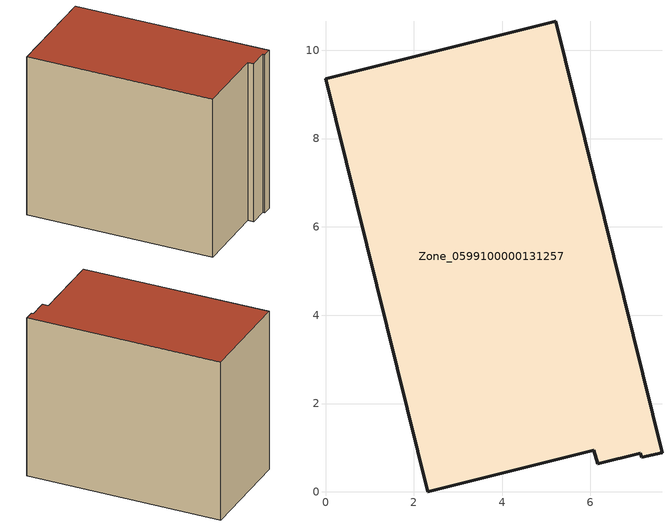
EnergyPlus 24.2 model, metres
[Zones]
Zone_0599100000131257
 floor ground (C_G): 5.21,10.66 7.62,0.89 7.16,0.78 7.13,0.88 6.16,0.64 6.08,0.94 2.32,0 0,9.36 z0
 wall outside (C_F): 7.62,0.89 5.21,10.66 0,9.36 2.32,0 6.08,0.94 6.16,0.64 7.13,0.88 7.16,0.78 7.62,0.89 z0:8.49
 roof outside (C_R): 7.16,0.78 7.62,0.89 5.21,10.66 0,9.36 2.32,0 6.08,0.94 6.16,0.64 7.13,0.88 z8.49
[BUILDING]
Pand.0599100000131257: North Axis=0; Terrain=City; Loads Convergence Tolerance Value=0.04; Temperature Convergence Tolerance Value=0.4; Solar Distribution=FullExterior; Maximum Number of Warmup Days=25; Minimum Number of Warmup Days=1
[Site:Location]
Rotterdam.The.Hague.AP_ZH_NLD Design_Conditions: Latitude=51.96; Longitude=4.45; Time Zone=1; Elevation=-4.5
[SITE:GROUNDTEMPERATURE:BUILDINGSURFACE]
18, 18, 18, 18, 18, 18, 18, 18, 18, 18, 18, 18
[MATERIAL] Thermal Absorptance=0.9; Solar Absorptance=0.7; Visible Absorptance=0.7
Name | Roughness | Thickness | Conductivity | Density | Specific Heat
G.TC.1975-1991 | MediumSmooth | 0.15 | 0.288461 | 540 | 1210
F.TC.1975-1991 | Rough | 0.3 | 0.230769 | 1920 | 840
R.TC.1975-1991 | MediumRough | 0.2 | 0.153846 | 1500 | 1000
[CONSTRUCTION]
C_G: G.TC.1975-1991
C_F: F.TC.1975-1991
C_R: R.TC.1975-1991
[ZONE]
Zone_0599100000131257: Type=1; Multiplier=1; Ceiling Height=Autocalculate; Volume=Autocalculate; Floor Area=autocalculate; Part of Total Floor Area=Yes
[ZONEINFILTRATION:DESIGNFLOWRATE]
Infil_Zone_0599100000131257: Zone or ZoneList or Space or SpaceList=Zone_0599100000131257; Schedule=AlwaysOn; Design Flow Rate Calculation Method=Flow/Area; Flow Rate per Floor Area=0.003; Constant Term Coefficient=1; Temperature Term Coefficient=0; Velocity Term Coefficient=0; Velocity Squared Term Coefficient=0
[HVACTEMPLATE:ZONE:IDEALLOADSAIRSYSTEM]
Zone_0599100000131257: Maximum Heating Supply Air Temperature=50; Minimum Cooling Supply Air Temperature=13; Maximum Heating Supply Air Humidity Ratio=0.0156; Minimum Cooling Supply Air Humidity Ratio=0.0077; Heating Limit=NoLimit; Cooling Limit=NoLimit; Dehumidification Control Type=ConstantSensibleHeatRatio; Cooling Sensible Heat Ratio=0.7; Dehumidification Setpoint=60; Humidification Control Type=None; Humidification Setpoint=30; Outdoor Air Method=None; Outdoor Air Flow Rate per Person=0.00944; Outdoor Air Flow Rate per Zone Floor Area=0; Outdoor Air Flow Rate per Zone=0; Demand Controlled Ventilation Type=None; Outdoor Air Economizer Type=NoEconomizer; Heat Recovery Type=None; Sensible Heat Recovery Effectiveness=0.7; Latent Heat Recovery Effectiveness=0.65
[ZONECONTROL:THERMOSTAT]
ThermostatControl_Zone_0599100000131257: Zone or ZoneList=Zone_0599100000131257; Control Type Schedule=DualSetpointControlType; Control 1=Thermostat_Zone_0599100000131257; Temperature Difference Between Cutout And Setpoint=0
[THERMOSTATSETPOINT:DUALSETPOINT]
Thermostat_Zone_0599100000131257: Heating Setpoint Temperature Schedule=HeatingSetpoint_Zone_0599100000131257; Cooling Setpoint Temperature Schedule=CoolingSetpoint_Zone_0599100000131257
[SCHEDULE:COMPACT]
HeatingSetpoint_Zone_0599100000131257: Through: 12/31, For: AllDays, Until: 24:00, 21
CoolingSetpoint_Zone_0599100000131257: Through: 12/31, For: AllDays, Until: 24:00, 24
DualSetpointControlType: Through: 12/31, For: AllDays, Until: 24:00, 4
AlwaysOn: Through: 12/31, For: AllDays, Until: 24:00, 1
